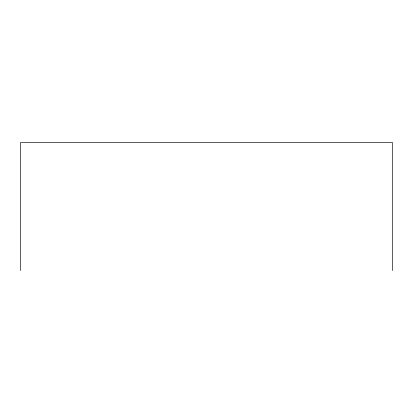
<?xml version="1.0" encoding="UTF-8"?>
<svg xmlns="http://www.w3.org/2000/svg" width="413" height="413" viewBox="0 0 413 413"><rect width="100%" height="100%" fill="white"/><g stroke="black" fill="none" stroke-linecap="round" stroke-linejoin="round"><path stroke-width="0.62" d="M392.35 270.577L392.35 142.423L20.65 142.423L20.65 270.577"/></g></svg>
